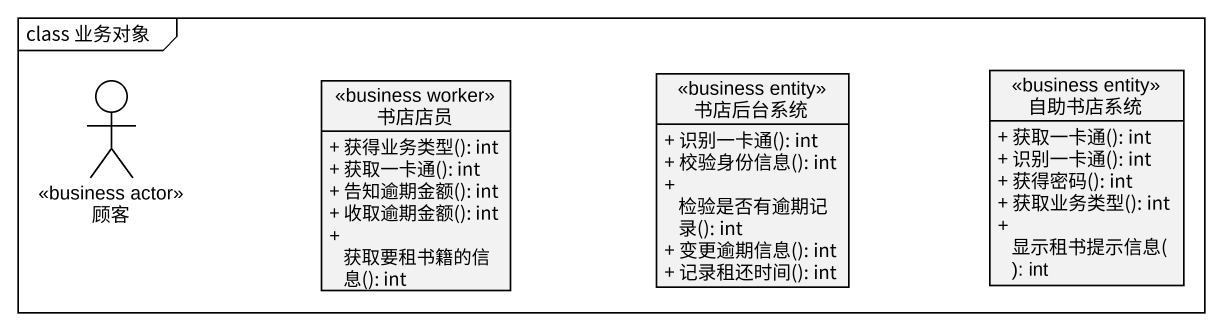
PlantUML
@startuml
mainframe class 业务对象
allowmixing
hide circle
hide empty members
skinparam classAttributeIconSize 0
actor 顾客 <<business actor>>
class 书店店员 <<business worker>> {
  + 获得业务类型(): int
  + 获取一卡通(): int
  + 告知逾期金额(): int
  + 收取逾期金额(): int
  + 获取要租书籍的信息(): int
}
class 书店后台系统 <<business entity>> {
  + 识别一卡通(): int
  + 校验身份信息(): int
  + 检验是否有逾期记录(): int
  + 变更逾期信息(): int
  + 记录租还时间(): int
}
class 自助书店系统 <<business entity>> {
  + 获取一卡通(): int
  + 识别一卡通(): int
  + 获得密码(): int
  + 获取业务类型(): int
  + 显示租书提示信息(): int
}
@enduml
